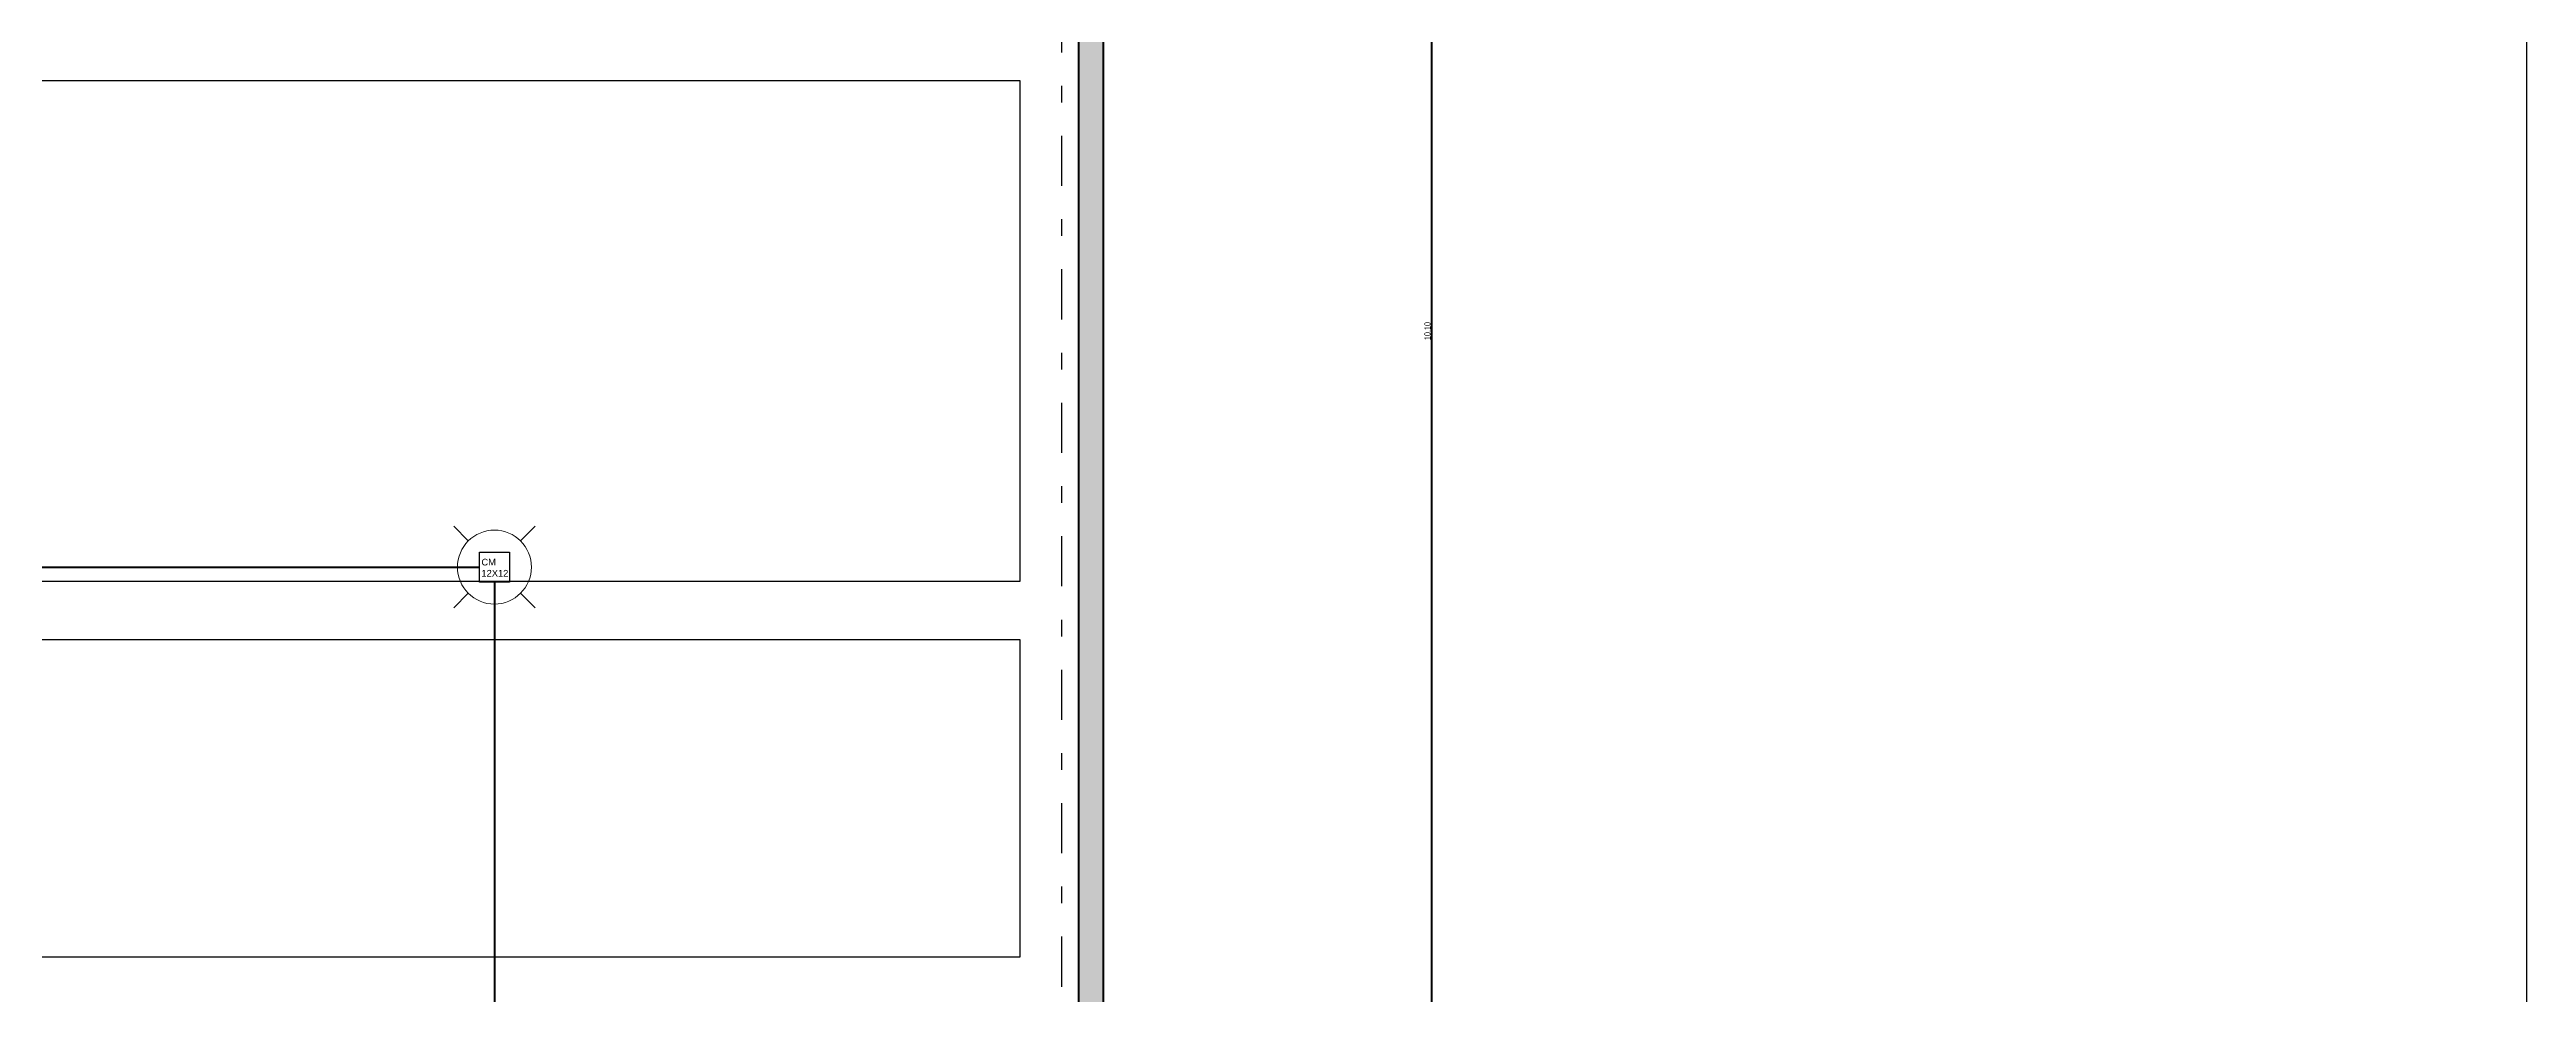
# Model space of a CAD drawing. Header units: millimetres. Extents: x 3781 to 4924, y 1639 to 1721.
# Drawn here: x 4149.55 to 4164.4, y 1695.38 to 1701.04 of the extents above; entities that cross this region are included whole.
import ezdxf

# ---------------------------------------------------------------- set-up
doc = ezdxf.new("R2010")
doc.units = ezdxf.units.MM
for name, pattern in [('CENTER', [0.7, 0.3, -0.2, 0, -0.2]), ('HIDDEN2', [0.1875, 0.125, -0.0625]), ('LLUVIAS', [10, 4, -2, 4])]:
    doc.linetypes.add(name, pattern=pattern)
doc.layers.get('Defpoints').update_dxf_attribs({"color": 255})
for name, color, linetype in [('1amobla', 2, 'Continuous'), ('_ACHU3', 253, 'Continuous'), ('AS_GL DETECCION_MEZANINE', 7, 'Continuous'), ('AS_GL DETECCION_PISO 2', 7, 'Continuous'), ('E-P. MACIZA1', 2, 'HIDDEN2'), ('EJE-ESTRUCTURA', 1, 'CENTER'), ('JCA_COTAS', 1, 'Continuous'), ('JCA_HATCH 254', 252, 'Continuous')]:
    doc.layers.add(name, color=color, linetype=linetype)
doc.layers.add('Muro', color=4, linetype='Continuous', lineweight=40)
doc.styles.add('ROMANS', font='arial.ttf', dxfattribs={"width": 0.7})
doc.styles.get("Standard").update_dxf_attribs({"font": 'arial.ttf'})
doc.dimstyles.new('1-10', dxfattribs={"dimscale": 10, "dimtxt": 0.0037, "dimasz": 0.001, "dimexe": 0.0018, "dimexo": 0.0018, "dimgap": 0.0005, "dimtad": 1, "dimzin": 4, "dimdsep": 46, "dimtxsty": 'ROMANS', "dimblk": 'ARCHTICK', "dimcen": 0.003, "dimdle": 0.0015, "dimclrd": 1, "dimclre": 1, "dimclrt": 4, "dimadec": 0, "dimazin": 0, "dimtfac": 1, "dimtix": 1, "dimtmove": 2, "dimatfit": 3, "dimldrblk": 'flecha', "dimfxl": 1, "dimtolj": 1, "dimtzin": 4, "dimarcsym": 0})

# ---------------------------------------------------------------- blocks, each defined once
blk = doc.blocks.new('_ArchTick')
at = {"color": 0, "linetype": 'ByBlock', "const_width": 0.15}
blk.add_lwpolyline([(-0.5, -0.5), (0.5, 0.5)], dxfattribs=at)
blk = doc.blocks.new('*D36')
at = {"layer": 'Defpoints', "color": 0, "transparency": 16777216}
for p in [(-46.702, -6657.799), (-47.386, -6667.899), (-46.702, -6667.899)]:
    blk.add_point(p, dxfattribs=at)
at = {"layer": 'JCA_COTAS', "color": 1, "lineweight": -2, "transparency": 16777216}
for p, q in [((-46.72, -6657.799), (-47.404, -6657.799)), ((-47.386, -6657.784), (-47.386, -6667.914)), ((-46.72, -6667.899), (-47.404, -6667.899))]:
    blk.add_line(p, q, dxfattribs=at)
at = {"layer": 'JCA_COTAS', "color": 1, "lineweight": -2, "transparency": 16777216, "xscale": 0.01, "yscale": 0.01, "zscale": 0.01}
for p, rotation in [((-47.386, -6657.799), 90), ((-47.386, -6667.899), 270)]:
    blk.add_blockref('_ArchTick', p, dxfattribs=dict(at, rotation=rotation))
at = {"layer": 'JCA_COTAS', "color": 4, "transparency": 16777216, "insert": (-47.41, -6662.849), "char_height": 0.037, "attachment_point": 5, "rotation": 90, "style": 'ROMANS'}
blk.add_mtext('\\A1;10.10', dxfattribs=at)
blk = doc.blocks.new('flecha')
at = {"layer": '_ACHU3', "linetype": 'Continuous', "lineweight": 0}
h = blk.add_hatch(color=255, dxfattribs=at)
h.dxf.hatch_style = 1
h.paths.add_polyline_path([(0, 0), (2.4, 0.4), (2.4, 0), (4, 0), (4, 0), (2.4, 0), (2.4, -0.4)])
at = {"layer": '_ACHU3', "linetype": 'Continuous', "lineweight": 0, "flags": 128}
blk.add_lwpolyline([(0, 0), (2.4, 0.4), (2.4, 0), (2.4, 0), (4, 0), (4, 0), (2.4, 0), (2.4, -0.4), (0, 0)], dxfattribs=at)
blk = doc.blocks.new('AS_Strobe-CEILING')
at = {"color": 0, "linetype": 'Continuous', "lineweight": 15}
for p, q in [((-0.1045, 0.1045), (-0.163, 0.163)), ((0.1045, 0.1045), (0.163, 0.163)), ((-0.1045, -0.1045), (-0.163, -0.163)), ((0.1045, -0.1045), (0.163, -0.163))]:
    blk.add_line(p, q, dxfattribs=at)
blk.add_ellipse((0, 0), major_axis=(0.1478, 0), ratio=1, dxfattribs=at)
blk = doc.blocks.new('Caja metalica de 12')
at = {"layer": '1amobla', "linetype": 'Continuous', "ltscale": 0.3}
blk.add_lwpolyline([(-1069.691, -2855.357), (-1069.511, -2855.357), (-1069.511, -2855.537), (-1069.691, -2855.537), (-1069.691, -2855.357)], dxfattribs=at)
at = {"layer": '1amobla', "color": 7, "linetype": 'Continuous', "ltscale": 0.3, "insert": (-1069.679, -2855.397), "char_height": 0.04, "width": 0.07916, "attachment_point": 1}
blk.add_mtext('CM 12X12', dxfattribs=at)
blk = doc.blocks.new('estructura etapa 3')
at = {"layer": 'EJE-ESTRUCTURA'}
blk.add_line((-49.604, -6655.279), (-49.604, -6714.839), dxfattribs=at)
at = {"layer": 'JCA_COTAS'}
dim = blk.add_linear_dim(base=(-47.386, -6667.899), p1=(-46.702, -6657.799), p2=(-46.702, -6667.899), angle=90, dimstyle='1-10', dxfattribs=at)
dim.commit()
dim.dimension.update_dxf_attribs({"geometry": '*D36', "text_midpoint": (-47.41, -6662.849)})

msp = doc.modelspace()

# ---------------------------------------------------------------- hatches: boundary and pattern name
at = {"layer": 'JCA_HATCH 254', "linetype": 'Continuous', "ltscale": 0.3, "true_color": 0x636466, "transparency": 33554687}
h = msp.add_hatch(color=251, dxfattribs=at)
h.dxf.hatch_style = 1
h.paths.add_polyline_path([(4155.867, 1704.478), (4155.717, 1704.478), (4155.717, 1657.652), (4155.867, 1657.652)])

# ---------------------------------------------------------------- linework, layer by layer
at = {"layer": '1amobla', "color": 7, "linetype": 'Continuous', "ltscale": 0.3, "true_color": 0xffffff}
msp.add_lwpolyline([(4105.951, 1712.387), (4164.399, 1712.387), (4164.399, 1639.402), (4105.951, 1639.402)], close=True, dxfattribs=at)
msp.add_lwpolyline([(4152.126, 1698.028), (4152.306, 1698.028), (4152.306, 1697.848), (4152.126, 1697.848), (4152.126, 1698.028)], dxfattribs=at)
msp.add_lwpolyline([(4152.126, 1698.028), (4152.306, 1698.028), (4152.306, 1697.848), (4152.126, 1697.848), (4152.126, 1698.028)], dxfattribs=at)
at = {"layer": 'AS_GL DETECCION_PISO 2', "color": 5, "linetype": 'Continuous', "lineweight": 50}
for p, q in [((4143.658, 1697.938), (4152.126, 1697.938)), ((4152.216, 1697.848), (4152.216, 1685.083))]:
    msp.add_line(p, q, dxfattribs=at)
at = {"layer": 'E-P. MACIZA1', "color": 7, "linetype": 'LLUVIAS', "ltscale": 3, "true_color": 0xffffff}
msp.add_lwpolyline([(4149.017, 1697.853), (4155.367, 1697.853), (4155.367, 1700.853), (4149.017, 1700.853)], close=True, dxfattribs=at)
msp.add_lwpolyline([(4149.017, 1695.603), (4155.367, 1695.603), (4155.367, 1697.503), (4149.017, 1697.503), (4149.017, 1695.603)], dxfattribs=at)
at = {"layer": 'Muro'}
msp.add_lwpolyline([(4155.867, 1704.478), (4155.717, 1704.478), (4155.717, 1657.652), (4155.867, 1657.652)], close=True, dxfattribs=at)

# ---------------------------------------------------------------- block references
at = {"layer": '1amobla', "color": 7, "linetype": 'Continuous', "true_color": 0xffffff}
msp.add_blockref('Caja metalica de 12', (5221.817, 4553.385), dxfattribs=at)
at = {"layer": 'AS_GL DETECCION_MEZANINE', "color": 1, "linetype": 'Continuous', "xscale": 1.5, "yscale": 1.5, "zscale": 1.5}
msp.add_blockref('AS_Strobe-CEILING', (4152.216, 1697.938), dxfattribs=at)
at = {"layer": 'Muro'}
msp.add_blockref('estructura etapa 3', (4205.22, 8362.202), dxfattribs=at)

# ---------------------------------------------------------------- texts
at = {"layer": '1amobla', "color": 7, "linetype": 'Continuous', "ltscale": 0.3, "true_color": 0xffffff, "insert": (4152.138, 1697.988), "char_height": 0.04, "width": 0.07916, "attachment_point": 1}
msp.add_mtext('CM 12X12', dxfattribs=at)

doc.saveas('drawing.dxf')
